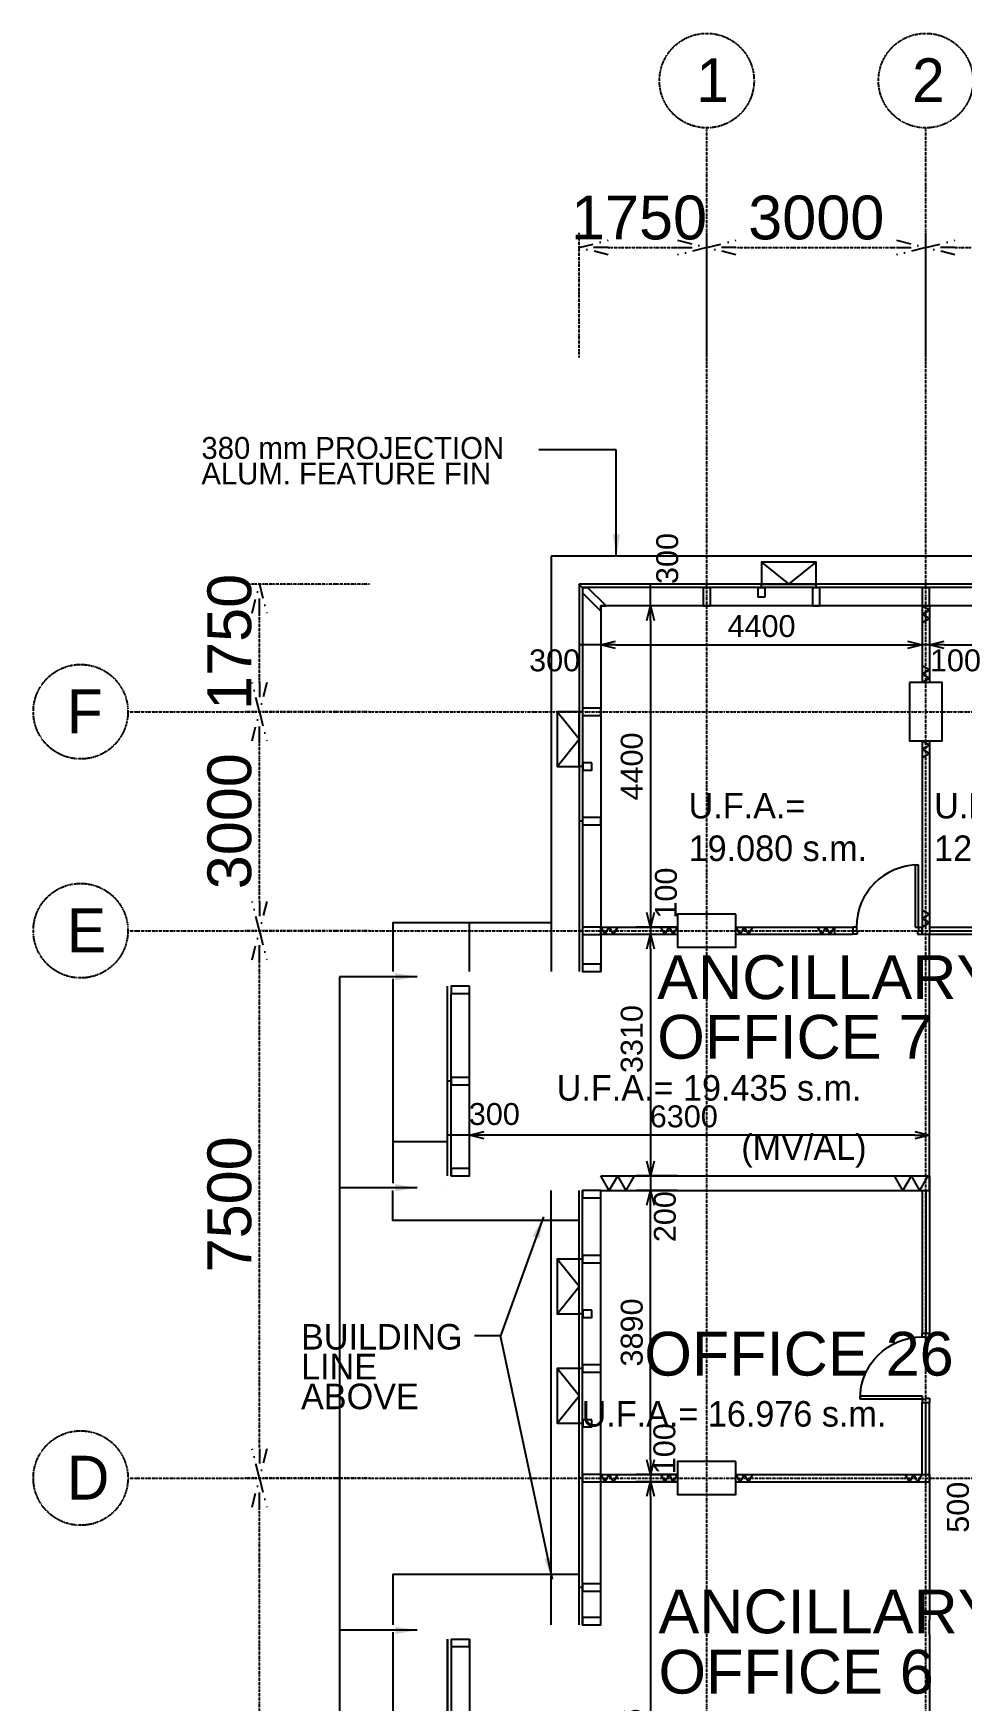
# Model space of a CAD drawing. Header units: millimetres. Extents: x 519 to 50132, y 345 to 55394.
# Drawn here: x 519 to 13235, y 29713 to 52558 of the extents above; entities that cross this region are included whole.
import ezdxf

# ---------------------------------------------------------------- set-up
doc = ezdxf.new("R2010")
doc.units = ezdxf.units.MM
doc.linetypes.add('DASHDOT', pattern=[1, 0.5, -0.25, 0, -0.25])
doc.layers.get('0').update_dxf_attribs({"color": 8})
doc.layers.get('Defpoints').update_dxf_attribs({"color": 8})
for name, color, linetype in [('DLN020__', 8, 'DASHDOT'), ('DLN030', 8, 'Continuous'), ('DLN040__', 8, 'Continuous'), ('DLN041_1', 8, 'Continuous'), ('DLN061__1', 8, 'Continuous'), ('DLN210__', 8, 'Continuous'), ('DLN220__', 8, 'Continuous'), ('DLN280__', 8, 'Continuous'), ('DLN314__', 8, 'Continuous'), ('DLN324__', 8, 'Continuous'), ('DLN325__', 8, 'Continuous'), ('FITDOOR', 8, 'Continuous')]:
    doc.layers.add(name, color=color, linetype=linetype)
doc.styles.add('A_IAS_GRID$0$Standard', font='txt')
doc.styles.add('SWIS721LT450', font='swissl.ttf')
doc.styles.add('SWIS721LT750', font='swissl.ttf')
doc.dimstyles.new('INTDIM', dxfattribs={"dimscale": 200, "dimtxt": 2.25, "dimasz": 1.5, "dimexe": 1, "dimexo": 0, "dimgap": 1, "dimtad": 1, "dimdec": 0, "dimrnd": 1, "dimzin": 1, "dimdsep": 46, "dimtxsty": 'SWIS721LT450', "dimcen": 1, "dimclrd": 256, "dimclre": 256, "dimclrt": 256, "dimaunit": 1, "dimadec": 3, "dimazin": 0, "dimtfac": 1, "dimtdec": 0, "dimtix": 1, "dimtmove": 2, "dimatfit": 0, "dimfxl": 1, "dimtolj": 1, "dimtzin": 0, "dimarcsym": 0})

# ---------------------------------------------------------------- blocks, each defined once
blk = doc.blocks.new('DIMARR')
for p, q in [((-1, 0.25), (0, 0)), ((-1, 0), (0, 0)), ((0, 0), (-1, -0.25))]:
    blk.add_line(p, q)
blk = doc.blocks.new('*D239')
at = {"layer": 'Defpoints', "color": 0, "transparency": 16777216}
for p in [(12744, 49623), (9744, 47915), (12744, 47915)]:
    blk.add_point(p, dxfattribs=at)
at = {"layer": 'DLN020__', "lineweight": -2, "transparency": 16777216}
for p, q in [((9744, 48115), (9744, 49823)), ((12744, 48115), (12744, 49823)), ((10144, 49623), (12344, 49623))]:
    blk.add_line(p, q, dxfattribs=at)
at = {"layer": 'DLN020__', "lineweight": -2, "transparency": 16777216, "xscale": 400, "yscale": 400, "zscale": 400, "rotation": 180}
blk.add_blockref('DIMARR', (9744, 49623), dxfattribs=at)
at = {"layer": 'DLN020__', "lineweight": -2, "transparency": 16777216, "xscale": 400, "yscale": 400, "zscale": 400}
blk.add_blockref('DIMARR', (12744, 49623), dxfattribs=at)
at = {"layer": 'DLN020__', "transparency": 16777216, "insert": (11244, 50031), "char_height": 600, "attachment_point": 5, "style": 'SWIS721LT450'}
blk.add_mtext('\\A1;3000', dxfattribs=at)
blk = doc.blocks.new('*D240')
at = {"layer": 'Defpoints', "color": 0, "transparency": 16777216}
for p in [(21744, 49623), (12744, 47915), (21744, 47915)]:
    blk.add_point(p, dxfattribs=at)
at = {"layer": 'DLN020__', "lineweight": -2, "transparency": 16777216}
for p, q in [((12744, 48115), (12744, 49823)), ((21744, 48115), (21744, 49823)), ((13144, 49623), (21344, 49623))]:
    blk.add_line(p, q, dxfattribs=at)
at = {"layer": 'DLN020__', "lineweight": -2, "transparency": 16777216, "xscale": 400, "yscale": 400, "zscale": 400, "rotation": 180}
blk.add_blockref('DIMARR', (12744, 49623), dxfattribs=at)
at = {"layer": 'DLN020__', "lineweight": -2, "transparency": 16777216, "xscale": 400, "yscale": 400, "zscale": 400}
blk.add_blockref('DIMARR', (21744, 49623), dxfattribs=at)
at = {"layer": 'DLN020__', "transparency": 16777216, "insert": (17244, 50031), "char_height": 600, "attachment_point": 5, "style": 'SWIS721LT450'}
blk.add_mtext('\\A1;9000', dxfattribs=at)
blk = doc.blocks.new('*D246')
at = {"layer": 'Defpoints', "color": 0, "transparency": 16777216}
for p in [(3616, 32763), (5325, 32763), (5325, 22263)]:
    blk.add_point(p, dxfattribs=at)
at = {"layer": 'DLN020__', "lineweight": -2, "transparency": 16777216}
for p, q in [((5125, 32763), (3416, 32763)), ((3616, 22663), (3616, 32363)), ((5125, 22263), (3416, 22263))]:
    blk.add_line(p, q, dxfattribs=at)
at = {"layer": 'DLN020__', "lineweight": -2, "transparency": 16777216, "xscale": 400, "yscale": 400, "zscale": 400}
for p, rotation in [((3616, 32763), 90), ((3616, 22263), 270)]:
    blk.add_blockref('DIMARR', p, dxfattribs=dict(at, rotation=rotation))
at = {"layer": 'DLN020__', "transparency": 16777216, "insert": (3208, 27513), "char_height": 600, "attachment_point": 5, "rotation": 90, "style": 'SWIS721LT450'}
blk.add_mtext('\\A1;10500', dxfattribs=at)
blk = doc.blocks.new('*D247')
at = {"layer": 'Defpoints', "color": 0, "transparency": 16777216}
for p in [(3616, 40263), (5325, 40263), (5325, 32763)]:
    blk.add_point(p, dxfattribs=at)
at = {"layer": 'DLN020__', "lineweight": -2, "transparency": 16777216}
for p, q in [((5125, 40263), (3416, 40263)), ((3616, 33163), (3616, 39863)), ((5125, 32763), (3416, 32763))]:
    blk.add_line(p, q, dxfattribs=at)
at = {"layer": 'DLN020__', "lineweight": -2, "transparency": 16777216, "xscale": 400, "yscale": 400, "zscale": 400}
for p, rotation in [((3616, 40263), 90), ((3616, 32763), 270)]:
    blk.add_blockref('DIMARR', p, dxfattribs=dict(at, rotation=rotation))
at = {"layer": 'DLN020__', "transparency": 16777216, "insert": (3208, 36513), "char_height": 600, "attachment_point": 5, "rotation": 90, "style": 'SWIS721LT450'}
blk.add_mtext('\\A1;7500', dxfattribs=at)
blk = doc.blocks.new('*D248')
at = {"layer": 'Defpoints', "color": 0, "transparency": 16777216}
for p in [(3616, 43263), (5325, 43263), (5325, 40263)]:
    blk.add_point(p, dxfattribs=at)
at = {"layer": 'DLN020__', "lineweight": -2, "transparency": 16777216}
for p, q in [((5125, 43263), (3416, 43263)), ((3616, 40663), (3616, 42863)), ((5125, 40263), (3416, 40263))]:
    blk.add_line(p, q, dxfattribs=at)
at = {"layer": 'DLN020__', "lineweight": -2, "transparency": 16777216, "xscale": 400, "yscale": 400, "zscale": 400}
for p, rotation in [((3616, 43263), 90), ((3616, 40263), 270)]:
    blk.add_blockref('DIMARR', p, dxfattribs=dict(at, rotation=rotation))
at = {"layer": 'DLN020__', "transparency": 16777216, "insert": (3208, 41763), "char_height": 600, "attachment_point": 5, "rotation": 90, "style": 'SWIS721LT450'}
blk.add_mtext('\\A1;3000', dxfattribs=at)
blk = doc.blocks.new('*D249')
at = {"layer": 'Defpoints', "color": 0, "transparency": 16777216}
for p in [(9744, 49623), (7994, 47915), (9744, 47915)]:
    blk.add_point(p, dxfattribs=at)
at = {"layer": 'DLN020__', "lineweight": -2, "transparency": 16777216}
for p, q in [((7994, 48115), (7994, 49823)), ((9744, 48115), (9744, 49823)), ((8394, 49623), (9344, 49623))]:
    blk.add_line(p, q, dxfattribs=at)
at = {"layer": 'DLN020__', "lineweight": -2, "transparency": 16777216, "xscale": 400, "yscale": 400, "zscale": 400, "rotation": 180}
blk.add_blockref('DIMARR', (7994, 49623), dxfattribs=at)
at = {"layer": 'DLN020__', "lineweight": -2, "transparency": 16777216, "xscale": 400, "yscale": 400, "zscale": 400}
blk.add_blockref('DIMARR', (9744, 49623), dxfattribs=at)
at = {"layer": 'DLN020__', "transparency": 16777216, "insert": (8816, 50031), "char_height": 600, "attachment_point": 5, "style": 'SWIS721LT450'}
blk.add_mtext('\\A1;1750', dxfattribs=at)
blk = doc.blocks.new('*D251')
at = {"layer": 'Defpoints', "color": 0, "transparency": 16777216}
for p in [(3616, 45013), (5325, 45013), (5325, 43263)]:
    blk.add_point(p, dxfattribs=at)
at = {"layer": 'DLN020__', "lineweight": -2, "transparency": 16777216}
for p, q in [((5125, 45013), (3416, 45013)), ((3616, 43663), (3616, 44613)), ((5125, 43263), (3416, 43263))]:
    blk.add_line(p, q, dxfattribs=at)
at = {"layer": 'DLN020__', "lineweight": -2, "transparency": 16777216, "xscale": 400, "yscale": 400, "zscale": 400}
for p, rotation in [((3616, 45013), 90), ((3616, 43263), 270)]:
    blk.add_blockref('DIMARR', p, dxfattribs=dict(at, rotation=rotation))
at = {"layer": 'DLN020__', "transparency": 16777216, "insert": (3208, 44220), "char_height": 600, "attachment_point": 5, "rotation": 90, "style": 'SWIS721LT450'}
blk.add_mtext('\\A1;1750', dxfattribs=at)
blk = doc.blocks.new('*D265')
at = {"layer": 'Defpoints', "color": 0, "transparency": 16777216}
for p in [(8294, 44763), (12694, 44763), (12694, 44181)]:
    blk.add_point(p, dxfattribs=at)
at = {"layer": 'DLN030', "lineweight": -2, "transparency": 16777216}
for p, q in [((8294, 44563), (8294, 43981)), ((12694, 44563), (12694, 43981)), ((8494, 44181), (12494, 44181))]:
    blk.add_line(p, q, dxfattribs=at)
at = {"layer": 'DLN030', "lineweight": -2, "transparency": 16777216, "xscale": 200, "yscale": 200, "zscale": 200, "rotation": 180}
blk.add_blockref('DIMARR', (8294, 44181), dxfattribs=at)
at = {"layer": 'DLN030', "lineweight": -2, "transparency": 16777216, "xscale": 200, "yscale": 200, "zscale": 200}
blk.add_blockref('DIMARR', (12694, 44181), dxfattribs=at)
at = {"layer": 'DLN030', "transparency": 16777216, "insert": (10494, 44435), "char_height": 300, "attachment_point": 5, "style": 'SWIS721LT450'}
blk.add_mtext('\\A1;4400', dxfattribs=at)
blk = doc.blocks.new('*D266')
at = {"layer": 'Defpoints', "color": 0, "transparency": 16777216}
for p in [(12694, 44763), (12794, 44763), (12694, 44181)]:
    blk.add_point(p, dxfattribs=at)
at = {"layer": 'DLN030', "lineweight": -2, "transparency": 16777216}
for p, q in [((12694, 44563), (12694, 43981)), ((12794, 44563), (12794, 43981)), ((12794, 44181), (12694, 44181))]:
    blk.add_line(p, q, dxfattribs=at)
at = {"layer": 'DLN030', "transparency": 16777216, "insert": (13150, 43965), "char_height": 300, "attachment_point": 5, "style": 'SWIS721LT450'}
blk.add_mtext('\\A1;100', dxfattribs=at)
blk = doc.blocks.new('*D267')
at = {"layer": 'Defpoints', "color": 0, "transparency": 16777216}
for p in [(12794, 44763), (15694, 44763), (15694, 44181)]:
    blk.add_point(p, dxfattribs=at)
at = {"layer": 'DLN030', "lineweight": -2, "transparency": 16777216}
for p, q in [((12794, 44563), (12794, 43981)), ((15694, 44563), (15694, 43981)), ((12994, 44181), (15494, 44181))]:
    blk.add_line(p, q, dxfattribs=at)
at = {"layer": 'DLN030', "lineweight": -2, "transparency": 16777216, "xscale": 200, "yscale": 200, "zscale": 200, "rotation": 180}
blk.add_blockref('DIMARR', (12794, 44181), dxfattribs=at)
at = {"layer": 'DLN030', "lineweight": -2, "transparency": 16777216, "xscale": 200, "yscale": 200, "zscale": 200}
blk.add_blockref('DIMARR', (15694, 44181), dxfattribs=at)
at = {"layer": 'DLN030', "transparency": 16777216, "insert": (14244, 44435), "char_height": 300, "attachment_point": 5, "style": 'SWIS721LT450'}
blk.add_mtext('\\A1;2900', dxfattribs=at)
blk = doc.blocks.new('*D295')
at = {"layer": 'Defpoints', "color": 0, "transparency": 16777216}
for p in [(8972, 36703), (9545, 36703), (9545, 32813)]:
    blk.add_point(p, dxfattribs=at)
at = {"layer": 'DLN030', "lineweight": -2, "transparency": 16777216}
for p, q in [((9345, 36703), (8772, 36703)), ((8972, 33013), (8972, 36503)), ((9345, 32813), (8772, 32813))]:
    blk.add_line(p, q, dxfattribs=at)
at = {"layer": 'DLN030', "lineweight": -2, "transparency": 16777216, "xscale": 200, "yscale": 200, "zscale": 200}
for p, rotation in [((8972, 36703), 90), ((8972, 32813), 270)]:
    blk.add_blockref('DIMARR', p, dxfattribs=dict(at, rotation=rotation))
at = {"layer": 'DLN030', "transparency": 16777216, "insert": (8718, 34758), "char_height": 300, "attachment_point": 5, "rotation": 90, "style": 'SWIS721LT450'}
blk.add_mtext('\\A1;3890', dxfattribs=at)
blk = doc.blocks.new('*D296')
at = {"layer": 'Defpoints', "color": 0, "transparency": 16777216}
for p in [(9545, 36903), (8972, 36703), (9545, 36703)]:
    blk.add_point(p, dxfattribs=at)
at = {"layer": 'DLN030', "lineweight": -2, "transparency": 16777216}
for p, q in [((9345, 36903), (8772, 36903)), ((8972, 36903), (8972, 36703)), ((9345, 36703), (8772, 36703))]:
    blk.add_line(p, q, dxfattribs=at)
at = {"layer": 'DLN030', "transparency": 16777216, "insert": (9171, 36345), "char_height": 300, "attachment_point": 5, "rotation": 90, "style": 'SWIS721LT450'}
blk.add_mtext('\\A1;200', dxfattribs=at)
blk = doc.blocks.new('*D297')
at = {"layer": 'Defpoints', "color": 0, "transparency": 16777216}
for p in [(9545, 40213), (8972, 36903), (9545, 36903)]:
    blk.add_point(p, dxfattribs=at)
at = {"layer": 'DLN030', "lineweight": -2, "transparency": 16777216}
for p, q in [((9345, 40213), (8772, 40213)), ((8972, 40013), (8972, 37103)), ((9345, 36903), (8772, 36903))]:
    blk.add_line(p, q, dxfattribs=at)
at = {"layer": 'DLN030', "lineweight": -2, "transparency": 16777216, "xscale": 200, "yscale": 200, "zscale": 200}
for p, rotation in [((8972, 40213), 90), ((8972, 36903), 270)]:
    blk.add_blockref('DIMARR', p, dxfattribs=dict(at, rotation=rotation))
at = {"layer": 'DLN030', "transparency": 16777216, "insert": (8718, 38778), "char_height": 300, "attachment_point": 5, "rotation": 90, "style": 'SWIS721LT450'}
blk.add_mtext('\\A1;3310', dxfattribs=at)
blk = doc.blocks.new('*D311')
at = {"layer": 'Defpoints', "color": 0, "transparency": 16777216}
for p in [(9545, 44713), (8972, 40313), (9545, 40313)]:
    blk.add_point(p, dxfattribs=at)
at = {"layer": 'DLN030', "lineweight": -2, "transparency": 16777216}
for p, q in [((9345, 44713), (8772, 44713)), ((8972, 44513), (8972, 40513)), ((9345, 40313), (8772, 40313))]:
    blk.add_line(p, q, dxfattribs=at)
at = {"layer": 'DLN030', "lineweight": -2, "transparency": 16777216, "xscale": 200, "yscale": 200, "zscale": 200}
for p, rotation in [((8972, 44713), 90), ((8972, 40313), 270)]:
    blk.add_blockref('DIMARR', p, dxfattribs=dict(at, rotation=rotation))
at = {"layer": 'DLN030', "transparency": 16777216, "insert": (8718, 42513), "char_height": 300, "attachment_point": 5, "rotation": 90, "style": 'SWIS721LT450'}
blk.add_mtext('\\A1;4400', dxfattribs=at)
blk = doc.blocks.new('*D312')
at = {"layer": 'Defpoints', "color": 0, "transparency": 16777216}
for p in [(8972, 45013), (9545, 45013), (9545, 44713)]:
    blk.add_point(p, dxfattribs=at)
at = {"layer": 'DLN030', "lineweight": -2, "transparency": 16777216}
for p, q in [((9345, 45013), (8772, 45013)), ((8972, 44713), (8972, 45013)), ((9345, 44713), (8772, 44713))]:
    blk.add_line(p, q, dxfattribs=at)
at = {"layer": 'DLN030', "transparency": 16777216, "insert": (9204, 45362), "char_height": 300, "attachment_point": 5, "rotation": 90, "style": 'SWIS721LT450'}
blk.add_mtext('\\A1;300', dxfattribs=at)
blk = doc.blocks.new('*D313')
at = {"layer": 'Defpoints', "color": 0, "transparency": 16777216}
for p in [(7994, 44763), (8294, 44763), (7994, 44181)]:
    blk.add_point(p, dxfattribs=at)
at = {"layer": 'DLN030', "lineweight": -2, "transparency": 16777216}
for p, q in [((7994, 44563), (7994, 43981)), ((8294, 44563), (8294, 43981)), ((8294, 44181), (7994, 44181))]:
    blk.add_line(p, q, dxfattribs=at)
at = {"layer": 'DLN030', "transparency": 16777216, "insert": (7660, 43965), "char_height": 300, "attachment_point": 5, "style": 'SWIS721LT450'}
blk.add_mtext('\\A1;300', dxfattribs=at)
blk = doc.blocks.new('*D318')
at = {"layer": 'Defpoints', "color": 0, "transparency": 16777216}
for p in [(8972, 32713), (9545, 32813), (9545, 32713)]:
    blk.add_point(p, dxfattribs=at)
at = {"layer": 'DLN030', "lineweight": -2, "transparency": 16777216}
for p, q in [((9345, 32813), (8772, 32813)), ((9345, 32713), (8772, 32713)), ((8972, 32813), (8972, 32713))]:
    blk.add_line(p, q, dxfattribs=at)
at = {"layer": 'DLN030', "transparency": 16777216, "insert": (9165, 33165), "char_height": 300, "attachment_point": 5, "rotation": 90, "style": 'SWIS721LT450'}
blk.add_mtext('\\A1;100', dxfattribs=at)
blk = doc.blocks.new('*D319')
at = {"layer": 'Defpoints', "color": 0, "transparency": 16777216}
for p in [(9545, 32713), (8972, 25567), (9545, 25567)]:
    blk.add_point(p, dxfattribs=at)
at = {"layer": 'DLN030', "lineweight": -2, "transparency": 16777216}
for p, q in [((9345, 32713), (8772, 32713)), ((8972, 32513), (8972, 25767)), ((9345, 25567), (8772, 25567))]:
    blk.add_line(p, q, dxfattribs=at)
at = {"layer": 'DLN030', "lineweight": -2, "transparency": 16777216, "xscale": 200, "yscale": 200, "zscale": 200}
for p, rotation in [((8972, 32713), 90), ((8972, 25567), 270)]:
    blk.add_blockref('DIMARR', p, dxfattribs=dict(at, rotation=rotation))
at = {"layer": 'DLN030', "transparency": 16777216, "insert": (8718, 29140), "char_height": 300, "attachment_point": 5, "rotation": 90, "style": 'SWIS721LT450'}
blk.add_mtext('\\A1;7146', dxfattribs=at)
blk = doc.blocks.new('*D327')
at = {"layer": 'Defpoints', "color": 0, "transparency": 16777216}
for p in [(6494, 37463), (6494, 36963), (12794, 36963)]:
    blk.add_point(p, dxfattribs=at)
at = {"layer": 'DLN030', "lineweight": -2, "transparency": 16777216}
for p, q in [((6494, 37163), (6494, 37663)), ((12794, 37163), (12794, 37663)), ((12594, 37463), (6694, 37463))]:
    blk.add_line(p, q, dxfattribs=at)
at = {"layer": 'DLN030', "lineweight": -2, "transparency": 16777216, "xscale": 200, "yscale": 200, "zscale": 200, "rotation": 180}
blk.add_blockref('DIMARR', (6494, 37463), dxfattribs=at)
at = {"layer": 'DLN030', "lineweight": -2, "transparency": 16777216, "xscale": 200, "yscale": 200, "zscale": 200}
blk.add_blockref('DIMARR', (12794, 37463), dxfattribs=at)
at = {"layer": 'DLN030', "transparency": 16777216, "insert": (9429, 37717), "char_height": 300, "attachment_point": 5, "style": 'SWIS721LT450'}
blk.add_mtext('\\A1;6300', dxfattribs=at)
blk = doc.blocks.new('*D328')
at = {"layer": 'Defpoints', "color": 0, "transparency": 16777216}
for p in [(6194, 37463), (6194, 36913), (6494, 36913)]:
    blk.add_point(p, dxfattribs=at)
at = {"layer": 'DLN030', "lineweight": -2, "transparency": 16777216}
for p, q in [((6194, 37113), (6194, 37663)), ((6494, 37113), (6494, 37663)), ((6494, 37463), (6194, 37463))]:
    blk.add_line(p, q, dxfattribs=at)
at = {"layer": 'DLN030', "transparency": 16777216, "insert": (6834, 37749), "char_height": 300, "attachment_point": 5, "style": 'SWIS721LT450'}
blk.add_mtext('\\A1;300', dxfattribs=at)
blk = doc.blocks.new('*D335')
at = {"layer": 'Defpoints', "color": 0, "transparency": 16777216}
for p in [(8972, 40213), (9545, 40313), (9545, 40213)]:
    blk.add_point(p, dxfattribs=at)
at = {"layer": 'DLN030', "lineweight": -2, "transparency": 16777216}
for p, q in [((9345, 40313), (8772, 40313)), ((9345, 40213), (8772, 40213)), ((8972, 40313), (8972, 40213))]:
    blk.add_line(p, q, dxfattribs=at)
at = {"layer": 'DLN030', "transparency": 16777216, "insert": (9186, 40778), "char_height": 300, "attachment_point": 5, "rotation": 90, "style": 'SWIS721LT450'}
blk.add_mtext('\\A1;100', dxfattribs=at)
blk = doc.blocks.new('DR1CR2')
at = {"layer": 'FITDOOR'}
for p, q in [((-50, 0), (-50, -50)), ((-50, 0), (0, 0)), ((0, 0), (0, -25)), ((-62.5, -50), (-50, -50)), ((-62.5, -50), (-62.5, -100)), ((-62.5, -100), (0, -100)), ((-12, -25), (0, -25)), ((-12, -75), (0, -75)), ((0, -75), (0, -100))]:
    blk.add_line(p, q, dxfattribs=at)
blk = doc.blocks.new('DR1AD')
at = {"layer": 'FITDOOR'}
for p, q in [((-45, 1), (0, 1)), ((-45, 1), (-45, 0)), ((0, 0), (0, 1)), ((-45, 0), (0, 0))]:
    blk.add_line(p, q, dxfattribs=at)
blk = doc.blocks.new('DR1AM')
at = {"layer": 'FITDOOR'}
blk.add_arc((0, 0), 1, 90, 180, dxfattribs=at)
blk = doc.blocks.new('DR1CL2')
at = {"layer": 'FITDOOR'}
for p, q in [((50, 0), (0, 0)), ((0, 0), (0, -25)), ((50, 0), (50, -50)), ((12, -25), (0, -25)), ((0, -75), (0, -100)), ((12, -75), (0, -75)), ((62.5, -100), (0, -100)), ((62.5, -50), (50, -50)), ((62.5, -50), (62.5, -100))]:
    blk.add_line(p, q, dxfattribs=at)
blk = doc.blocks.new('A$C75032E79')
at = {"layer": 'DLN314__', "ltscale": 0.05}
blk.add_lwpolyline([(-750, 0), (0, 0), (0, 300), (-750, 300)], close=True, dxfattribs=at)
blk.add_lwpolyline([(-750, 300), (-375, 0), (0, 300)], dxfattribs=at)
blk = doc.blocks.new('MAGENTA')
at = {"layer": 'DLN314__'}
blk.add_line((-212508, -468222), (-212508, -468172), dxfattribs=at)
blk.add_lwpolyline([(-212458, -468472), (-212458, -468222), (-212558, -468222), (-212558, -468472)], close=True, dxfattribs=at)
blk = doc.blocks.new('MAGETA-2')
at = {"layer": 'DLN314__'}
blk.add_line((-211908, -468637), (-211908, -468587), dxfattribs=at)
blk.add_lwpolyline([(-211858, -468762), (-211858, -468637), (-211958, -468637), (-211958, -468762)], close=True, dxfattribs=at)
blk = doc.blocks.new('MAGENTA-3')
at = {"layer": 'DLN314__'}
blk.add_line((-214208, -468222), (-214258, -468172), dxfattribs=at)
blk.add_lwpolyline([(-213958, -468543), (-213958, -468472), (-213887, -468472), (-214137, -468222), (-214208, -468222), (-214208, -468293)], close=True, dxfattribs=at)
blk = doc.blocks.new('w')
at = {"layer": 'DLN061__1'}
for p, q in [((-380707, -515975), (-380854, -515719)), ((-380707, -515975), (-380559, -515719)), ((-380411, -515975), (-380559, -515719)), ((-380411, -515975), (-380263, -515719))]:
    blk.add_line(p, q, dxfattribs=at)
blk = doc.blocks.new('*D437')
at = {"layer": 'Defpoints', "color": 0, "transparency": 16777216}
for p in [(14284, 32663), (13842, 32163), (14284, 32163)]:
    blk.add_point(p, dxfattribs=at)
at = {"layer": 'DLN030', "lineweight": -2, "transparency": 16777216}
for p, q in [((14084, 32663), (13642, 32663)), ((13842, 32663), (13842, 32163)), ((14084, 32163), (13642, 32163))]:
    blk.add_line(p, q, dxfattribs=at)
at = {"layer": 'DLN030', "transparency": 16777216, "insert": (13186, 32363), "char_height": 300, "attachment_point": 5, "rotation": 90, "style": 'SWIS721LT450'}
blk.add_mtext('\\A1;500', dxfattribs=at)

msp = doc.modelspace()

# ---------------------------------------------------------------- linework, layer by layer
at = {"layer": 'DLN020__'}
for p, q in [((9743.8, 4513.1), (9743.8, 51263.1)), ((12743.8, 4513.1), (12743.8, 51263.1)), ((1814.6, 43263.1), (45493.8, 43263.1)), ((1814.6, 40263.1), (45493.8, 40263.1)), ((1814.6, 32763.1), (45493.8, 32763.1))]:
    msp.add_line(p, q, dxfattribs=at)
for centre in [(9743.8, 51910.7), (12743.8, 51910.7), (1166.9, 43263.1), (1166.9, 40263.1), (1166.9, 32763.1)]:
    msp.add_circle(centre, 647.6, dxfattribs=at)
at = {"layer": 'DLN210__'}
for p, q in [((6493.8, 39703.1), (6493.8, 40369.3)), ((5443.8, 39603.1), (5443.8, 36803.1)), ((6193.8, 37369.3), (5443.8, 37369.3)), ((5443.8, 30653.1), (5443.8, 26353.1))]:
    msp.add_line(p, q, dxfattribs=at)
msp.add_lwpolyline([(7613.8, 40369.3), (5443.8, 40369.3), (5443.8, 39703.1)], dxfattribs=at)
at = {"layer": 'DLN220__'}
for p, q in [((12693.8, 44713.1), (12693.8, 43663.1)), ((12793.8, 44713.1), (12793.8, 43663.1)), ((12693.8, 42863.1), (12693.8, 40213.1)), ((12793.8, 42863.1), (12793.8, 40213.1)), ((8293.8, 40313.1), (9343.8, 40313.1)), ((8293.8, 40213.1), (9343.8, 40213.1)), ((10143.8, 40313.1), (11743.8, 40313.1)), ((10143.8, 40213.1), (11743.8, 40213.1)), ((11493.8, 40313.1), (11493.8, 40213.1)), ((11493.8, 40313.1), (11493.8, 40213.1)), ((11743.8, 40313.1), (11743.8, 40213.1)), ((12693.8, 40313.1), (12693.8, 40213.1)), ((12693.8, 40213.1), (12793.8, 40213.1)), ((8293.8, 36903.1), (12793.8, 36903.1)), ((12793.8, 36903.1), (12793.8, 36703.1)), ((8293.8, 36703.1), (12793.8, 36703.1)), ((12693.8, 34746.1), (12793.8, 34746.1)), ((12693.8, 33796.1), (12793.8, 33796.1)), ((8293.8, 32813.1), (9343.8, 32813.1)), ((8293.8, 32713.1), (9343.8, 32713.1)), ((10143.8, 32813.1), (12793.8, 32813.1)), ((10143.8, 32713.1), (12793.8, 32713.1)), ((12793.8, 32713.1), (12793.8, 32813.1)), ((12793.8, 32813.1), (12793.8, 32713.1)), ((12793.8, 30618), (12793.8, 30818))]:
    msp.add_line(p, q, dxfattribs=at)
at = {"layer": 'DLN220__', "ltscale": 0.05}
for p, q in [((12793.8, 36697.3), (12793.8, 40213.1)), ((12793.8, 32713.1), (12793.8, 30818)), ((12793.8, 30618), (12793.8, 24156.8))]:
    msp.add_line(p, q, dxfattribs=at)
for points in [[(7993.8, 36293.1), (5443.8, 36293.1), (5443.8, 36703.1)], [(7993.8, 31443.1), (5443.8, 31443.1), (5443.8, 30753.1)]]:
    msp.add_lwpolyline(points, dxfattribs=at)
at = {"layer": 'DLN280__'}
for points in [[(12518.8, 43663.1), (12518.8, 42863.1), (12968.8, 42863.1), (12968.8, 43663.1)], [(10143.8, 40488.1), (9343.8, 40488.1), (9343.8, 40038.1), (10143.8, 40038.1)], [(10143.8, 32988.1), (9343.8, 32988.1), (9343.8, 32538.1), (10143.8, 32538.1)]]:
    msp.add_lwpolyline(points, close=True, dxfattribs=at)
at = {"layer": 'DLN314__'}
for p, q in [((22338.3, 45393.1), (7613.8, 45393.1)), ((7613.8, 45393.1), (7613.8, 39703.1)), ((22263.8, 45013.1), (7993.8, 45013.1)), ((7993.8, 45013.1), (7993.8, 39703.1)), ((22155, 44963.1), (8043.8, 44963.1)), ((8043.8, 44963.1), (8043.8, 39703.1)), ((8293.8, 44713.1), (8293.8, 39703.1)), ((22205, 44713.1), (8293.8, 44713.1)), ((6193.8, 36903.1), (6193.8, 39503.1)), ((6243.8, 36903.1), (6243.8, 39403.1)), ((6493.8, 36903.1), (6493.8, 39503.1)), ((6185, 36716.2), (6185, 36718)), ((7613.8, 30753.1), (7613.8, 36703.1)), ((7993.8, 30753.1), (7993.8, 36703.1)), ((8043.8, 30753.1), (8043.8, 36703.1)), ((8293.8, 30753.1), (8293.8, 36703.1)), ((6193.8, 26227.4), (6193.8, 30553.7)), ((6193.8, 30553.7), (6193.8, 26227.4)), ((6243.8, 30553.1), (6243.8, 26227.4)), ((6493.8, 30553.7), (6493.8, 26133.3))]:
    msp.add_line(p, q, dxfattribs=at)
for points in [[(8293.8, 39803.1), (8043.8, 39803.1), (8043.8, 39703.1), (8293.8, 39703.1)], [(6493.8, 39503.1), (6243.8, 39503.1), (6243.8, 39403.1), (6493.8, 39403.1)], [(6493.8, 37003.1), (6243.8, 37003.1), (6243.8, 36903.1), (6493.8, 36903.1)], [(8293.8, 36703.1), (8043.8, 36703.1), (8043.8, 36603.1), (8293.8, 36603.1)], [(8293.8, 30853.1), (8043.8, 30853.1), (8043.8, 30753.1), (8293.8, 30753.1)], [(6493.8, 30553.1), (6243.8, 30553.1), (6243.8, 30453.1), (6493.8, 30453.1)]]:
    msp.add_lwpolyline(points, close=True, dxfattribs=at)
at = {"layer": 'DLN324__'}
for p, q in [((12793.8, 40313.1), (14493.8, 40313.1)), ((12793.8, 40263.1), (14493.8, 40263.1)), ((12793.8, 40213.1), (14493.8, 40213.1)), ((12693.8, 36703.1), (12693.8, 34746.1)), ((12743.8, 36703.1), (12743.8, 34746.1)), ((12793.8, 36703.1), (12793.8, 34746.1)), ((12693.8, 32813.1), (12693.8, 33796.1)), ((12743.8, 32813.1), (12743.8, 33796.1)), ((12793.8, 32813.1), (12793.8, 33796.1))]:
    msp.add_line(p, q, dxfattribs=at)

# ---------------------------------------------------------------- block references
at = {"layer": 'DLN061__1', "xscale": 0.390625, "yscale": 0.390625, "zscale": 0.390625, "rotation": 90}
for p in [(-188759.1, 193253.4), (-188759.1, 192434.3), (-188759.1, 191403.4), (-188759.1, 189084.3)]:
    msp.add_blockref('w', p, dxfattribs=at)
at = {"layer": 'DLN061__1'}
for p, xscale, yscale, zscale in [((157065, 241766), 0.390625, 0.390625, 0.390625), ((157884.1, 241766), 0.390625, 0.390625, 0.390625), ((158915, 241766), 0.390625, 0.390625, 0.390625), ((160034.1, 241766), 0.390625, 0.390625, 0.390625), ((305836.3, 439808.9), 0.78125, 0.78125, 0.78125), ((309858.3, 439808.9), 0.78125, 0.78125, 0.78125), ((157065, 234266), 0.390625, 0.390625, 0.390625), ((157885.5, 234266), 0.390625, 0.390625, 0.390625), ((158915, 234266), 0.390625, 0.390625, 0.390625), ((161234.1, 234266), 0.390625, 0.390625, 0.390625)]:
    msp.add_blockref('w', p, dxfattribs=dict(at, xscale=xscale, yscale=yscale, zscale=zscale))
at = {"layer": 'DLN314__', "ltscale": 0.05}
msp.add_blockref('A$C75032E79', (11243.8, 45013.1), dxfattribs=at)
at = {"layer": 'DLN314__'}
for name, p in [('MAGENTA-3', (222251.3, 513185)), ('MAGENTA', (222251.3, 513185)), ('MAGETA-2', (222401.6, 513599.9)), ('MAGENTA', (223751.3, 513185)), ('MAGENTA', (225251.3, 513185))]:
    msp.add_blockref(name, p, dxfattribs=at)
at = {"layer": 'DLN314__', "ltscale": 0.05, "rotation": 90}
for p in [(7993.8, 43263.1), (7993.8, 35763.1), (7993.8, 34263.1)]:
    msp.add_blockref('A$C75032E79', p, dxfattribs=at)
at = {"layer": 'DLN314__', "rotation": 89.99999999999999}
for name, p in [('MAGENTA', (-460178.2, 255770.6)), ('MAGETA-2', (-460593, 254420.8)), ('MAGENTA', (-460178.2, 254270.6)), ('MAGENTA', (-460178.2, 252770.6)), ('MAGENTA', (-461978.2, 250710.6)), ('MAGENTA', (-460178.2, 248270.6)), ('MAGETA-2', (-460593, 246920.8)), ('MAGENTA', (-460178.2, 246770.6)), ('MAGETA-2', (-460593, 245420.8)), ('MAGENTA', (-460178.2, 245270.6)), ('MAGENTA', (-460178.2, 243770.6))]:
    msp.add_blockref(name, p, dxfattribs=at)
at = {"layer": 'DLN325__', "xscale": 850, "yscale": 850, "zscale": 850}
msp.add_blockref('DR1AM', (12643.8, 40313.1), dxfattribs=at)
at = {"layer": 'DLN325__', "yscale": 850}
msp.add_blockref('DR1AD', (12643.8, 40313.1), dxfattribs=at)
at = {"layer": 'DLN325__'}
for name, p in [('DR1CL2', (11743.8, 40313.1)), ('DR1CR2', (12693.8, 40313.1))]:
    msp.add_blockref(name, p, dxfattribs=at)
at = {"layer": 'DLN325__', "xscale": -1, "rotation": 90}
for name, p in [('DR1CL2', (12693.8, 34746.1)), ('DR1CR2', (12693.8, 33796.1))]:
    msp.add_blockref(name, p, dxfattribs=at)
at = {"layer": 'DLN325__', "xscale": -850, "yscale": 850, "zscale": 850, "rotation": 90.00000000000783}
msp.add_blockref('DR1AM', (12693.8, 33846.1), dxfattribs=at)
at = {"layer": 'DLN325__', "xscale": -1, "yscale": 850, "rotation": 90}
msp.add_blockref('DR1AD', (12693.8, 33846.1), dxfattribs=at)

# ---------------------------------------------------------------- texts
at = {"layer": 'DLN020__', "char_height": 600, "width": 17069.008, "attachment_point": 1, "style": 'A_IAS_GRID$0$Standard'}
for s, insert in [('1', (9600.5, 52216)), ('2', (12557.1, 52216)), ('F', (980.4, 43568.3)), ('E', (980.4, 40568.3)), ('D', (980.4, 33068.3))]:
    msp.add_mtext(s, dxfattribs=dict(at, insert=insert))
at = {"layer": 'DLN040__', "attachment_point": 7, "line_spacing_factor": 0.7, "style": 'SWIS721LT750'}
for s, insert, char_height, width in [('{\\fUnivers|b0|i0|c0|p34;380 mm PROJECTION ALUM. FEATURE FIN}', (2821.5, 46373.2), 300, 4867.131), ('{\\fUnivers|b0|i0|c0|p34;BUILDING LINE ABOVE}', (4186.1, 33701.8), 350, 2690.817)]:
    msp.add_mtext(s, dxfattribs=dict(at, insert=insert, char_height=char_height, width=width))
at = {"layer": 'DLN041_1', "style": 'SWIS721LT750'}
for s, p in [('ANCILLARY', (9065.3, 39326.2)), ('OFFICE 7', (9065.3, 38509.1)), ('OFFICE 26', (8888.2, 34166.7)), ('ANCILLARY', (9082.5, 30635.6)), ('OFFICE 6', (9082.5, 29809.9))]:
    msp.add_text(s, height=600, dxfattribs=at).set_placement(p)
at = {"layer": 'DLN041_1', "char_height": 350, "attachment_point": 7, "style": 'SWIS721LT750'}
for s, insert, width in [('{\\fUnivers|b0|i0|c0|p34;U.F.A.= \\P19.080 s.m.}', (9495.4, 41212.9), 3069.175), ('{\\fUnivers|b0|i0|c0|p34;U.F.A.= \\P12.620 s.m.}', (12858.5, 41212.9), 3069.175), ('{\\fUnivers|b0|i0|c0|p34;U.F.A.= 19.435 s.m.}', (7688.7, 37929.3), 7280.208), ('{\\fUnivers|b0|i0|c0|p34;(MV/AL)}', (10216.9, 37017.3), 9007.441), ('{\\fUnivers|b0|i0|c0|p34;U.F.A.= 16.976 s.m.}', (8029.2, 33463.1), 7280.208)]:
    msp.add_mtext(s, dxfattribs=dict(at, insert=insert, width=width))

# ---------------------------------------------------------------- dimensions: what is measured, and where the dimension line sits
at = {"layer": 'DLN020__'}
for base, p1, p2, angle, picture, middle in [((9743.8, 49623), (7993.8, 47914.8), (9743.8, 47914.8), 360, '*D249', (8816, 50031.4)), ((3616.4, 45013.1), (5324.6, 43263.1), (5324.6, 45013.1), 90, '*D251', (3208, 44219.8))]:
    dim = msp.add_linear_dim(base=base, p1=p1, p2=p2, angle=angle, dimstyle='INTDIM', override={"dimscale": 1, "dimtxt": 600, "dimasz": 400, "dimexe": 200, "dimexo": 200, "dimgap": 100, "dimrnd": 0, "dimzin": 0, "dimblk": 'DIMARR', "dimcen": 200, "dimclrt": 256}, dxfattribs=at)
    dim.commit()
    dim.dimension.update_dxf_attribs({"geometry": picture, "text_midpoint": middle, "dimtype": 160})
for base, p1, p2, angle, picture, middle in [((12743.8, 49623), (9743.8, 47914.8), (12743.8, 47914.8), 360, '*D239', (11243.8, 50031.4)), ((21743.8, 49623), (12743.8, 47914.8), (21743.8, 47914.8), 360, '*D240', (17243.8, 50031.4)), ((3616.4, 43263.1), (5324.6, 40263.1), (5324.6, 43263.1), 90, '*D248', (3208, 41763.1)), ((3616.4, 40263.1), (5324.6, 32763.1), (5324.6, 40263.1), 90, '*D247', (3208, 36513.1)), ((3616.4, 32763.1), (5324.6, 22263.1), (5324.6, 32763.1), 90, '*D246', (3208, 27513.1))]:
    dim = msp.add_linear_dim(base=base, p1=p1, p2=p2, angle=angle, dimstyle='INTDIM', override={"dimscale": 1, "dimtxt": 600, "dimasz": 400, "dimexe": 200, "dimexo": 200, "dimgap": 100, "dimrnd": 0, "dimzin": 0, "dimblk": 'DIMARR', "dimcen": 200, "dimclrt": 256}, dxfattribs=at)
    dim.commit()
    dim.dimension.update_dxf_attribs({"geometry": picture, "text_midpoint": middle})
at = {"layer": 'DLN030'}
for base, p1, p2, angle, picture, middle in [((8971.8, 45013.1), (9545.1, 44713.1), (9545.1, 45013.1), 270, '*D312', (9203.6, 45361.8)), ((7993.8, 44181), (8293.8, 44763.1), (7993.8, 44763.1), 180, '*D313', (7660.4, 43964.6)), ((12693.8, 44181), (12793.8, 44763.1), (12693.8, 44763.1), 180, '*D266', (13150.2, 43964.6)), ((8971.8, 40213.1), (9545.1, 40313.1), (9545.1, 40213.1), 90, '*D335', (9185.7, 40777.9)), ((8971.8, 36903.1), (9545.1, 40213.1), (9545.1, 36903.1), 90, '*D297', (8717.6, 38778.4)), ((8971.8, 36703.1), (9545.1, 36903.1), (9545.1, 36703.1), 90, '*D296', (9171, 36344.7)), ((8971.8, 32713.1), (9545.1, 32813.1), (9545.1, 32713.1), 90, '*D318', (9164.7, 33165.3)), ((13842.4, 32163.1), (14283.8, 32663.1), (14283.8, 32163.1), 90, '*D437', (13186.1, 32363.1))]:
    dim = msp.add_linear_dim(base=base, p1=p1, p2=p2, angle=angle, dimstyle='INTDIM', override={"dimscale": 1, "dimtxt": 300, "dimasz": 200, "dimexe": 200, "dimexo": 200, "dimgap": 100, "dimrnd": 0, "dimzin": 0, "dimblk": 'DIMARR', "dimcen": 200, "dimclrt": 256}, dxfattribs=at)
    dim.commit()
    dim.dimension.update_dxf_attribs({"geometry": picture, "text_midpoint": middle, "dimtype": 160})
for base, p1, p2, picture, middle in [((12693.8, 44181), (8293.8, 44763.1), (12693.8, 44763.1), '*D265', (10493.8, 44435.2)), ((15693.8, 44181), (12793.8, 44763.1), (15693.8, 44763.1), '*D267', (14243.8, 44435.2))]:
    dim = msp.add_linear_dim(base=base, p1=p1, p2=p2, dimstyle='INTDIM', override={"dimscale": 1, "dimtxt": 300, "dimasz": 200, "dimexe": 200, "dimexo": 200, "dimgap": 100, "dimrnd": 0, "dimzin": 0, "dimblk": 'DIMARR', "dimcen": 200, "dimclrt": 256}, dxfattribs=at)
    dim.commit()
    dim.dimension.update_dxf_attribs({"geometry": picture, "text_midpoint": middle})
for base, p1, p2, angle, picture, middle in [((8971.8, 40313.1), (9545.1, 44713.1), (9545.1, 40313.1), 90, '*D311', (8717.6, 42513.1)), ((8971.8, 36703.1), (9545.1, 32813.1), (9545.1, 36703.1), 270, '*D295', (8717.6, 34758.1)), ((8971.8, 25566.8), (9545.1, 32713.1), (9545.1, 25566.8), 90, '*D319', (8717.6, 29139.9))]:
    dim = msp.add_linear_dim(base=base, p1=p1, p2=p2, angle=angle, dimstyle='INTDIM', override={"dimscale": 1, "dimtxt": 300, "dimasz": 200, "dimexe": 200, "dimexo": 200, "dimgap": 100, "dimrnd": 0, "dimzin": 0, "dimblk": 'DIMARR', "dimcen": 200, "dimclrt": 256}, dxfattribs=at)
    dim.commit()
    dim.dimension.update_dxf_attribs({"geometry": picture, "text_midpoint": middle})
for base, p1, p2, picture, middle in [((6193.8, 37462.8), (6493.8, 36912.7), (6193.8, 36912.7), '*D328', (6834.4, 37749.5)), ((6493.8, 37462.8), (12793.8, 36962.8), (6493.8, 36962.8), '*D327', (9429.5, 37717))]:
    dim = msp.add_linear_dim(base=base, p1=p1, p2=p2, dimstyle='INTDIM', override={"dimscale": 1, "dimtxt": 300, "dimasz": 200, "dimexe": 200, "dimexo": 200, "dimgap": 100, "dimrnd": 0, "dimzin": 0, "dimblk": 'DIMARR', "dimcen": 200, "dimclrt": 256}, dxfattribs=at)
    dim.commit()
    dim.dimension.update_dxf_attribs({"geometry": picture, "text_midpoint": middle, "dimtype": 160})

# ---------------------------------------------------------------- leaders
at = {"layer": 'DLN040__'}
for points, override in [([(8505.1, 45393.1), (8505.1, 46853.3), (7443.2, 46853.3)], {"dimgap": 1, "dimtad": 0}), ([(5778.6, 39631.8), (4713.1, 39631.8), (4713.1, 24882.9)], {"dimtad": 0}), ([(5778.6, 36740.8), (4713.1, 36740.8), (4713.1, 24882.9)], {"dimtad": 0}), ([(7505.5, 36340.7), (6917, 34713.9), (6560.8, 34713.9)], {"dimtad": 0}), ([(7629.4, 31374), (6917, 34713.9)], {"dimtad": 0}), ([(5778.6, 30676.8), (4713.1, 30676.8), (4713.1, 24882.9)], {"dimtad": 0})]:
    msp.add_leader(points, dimstyle='INTDIM', override=override, dxfattribs=at)

doc.saveas('drawing.dxf')
